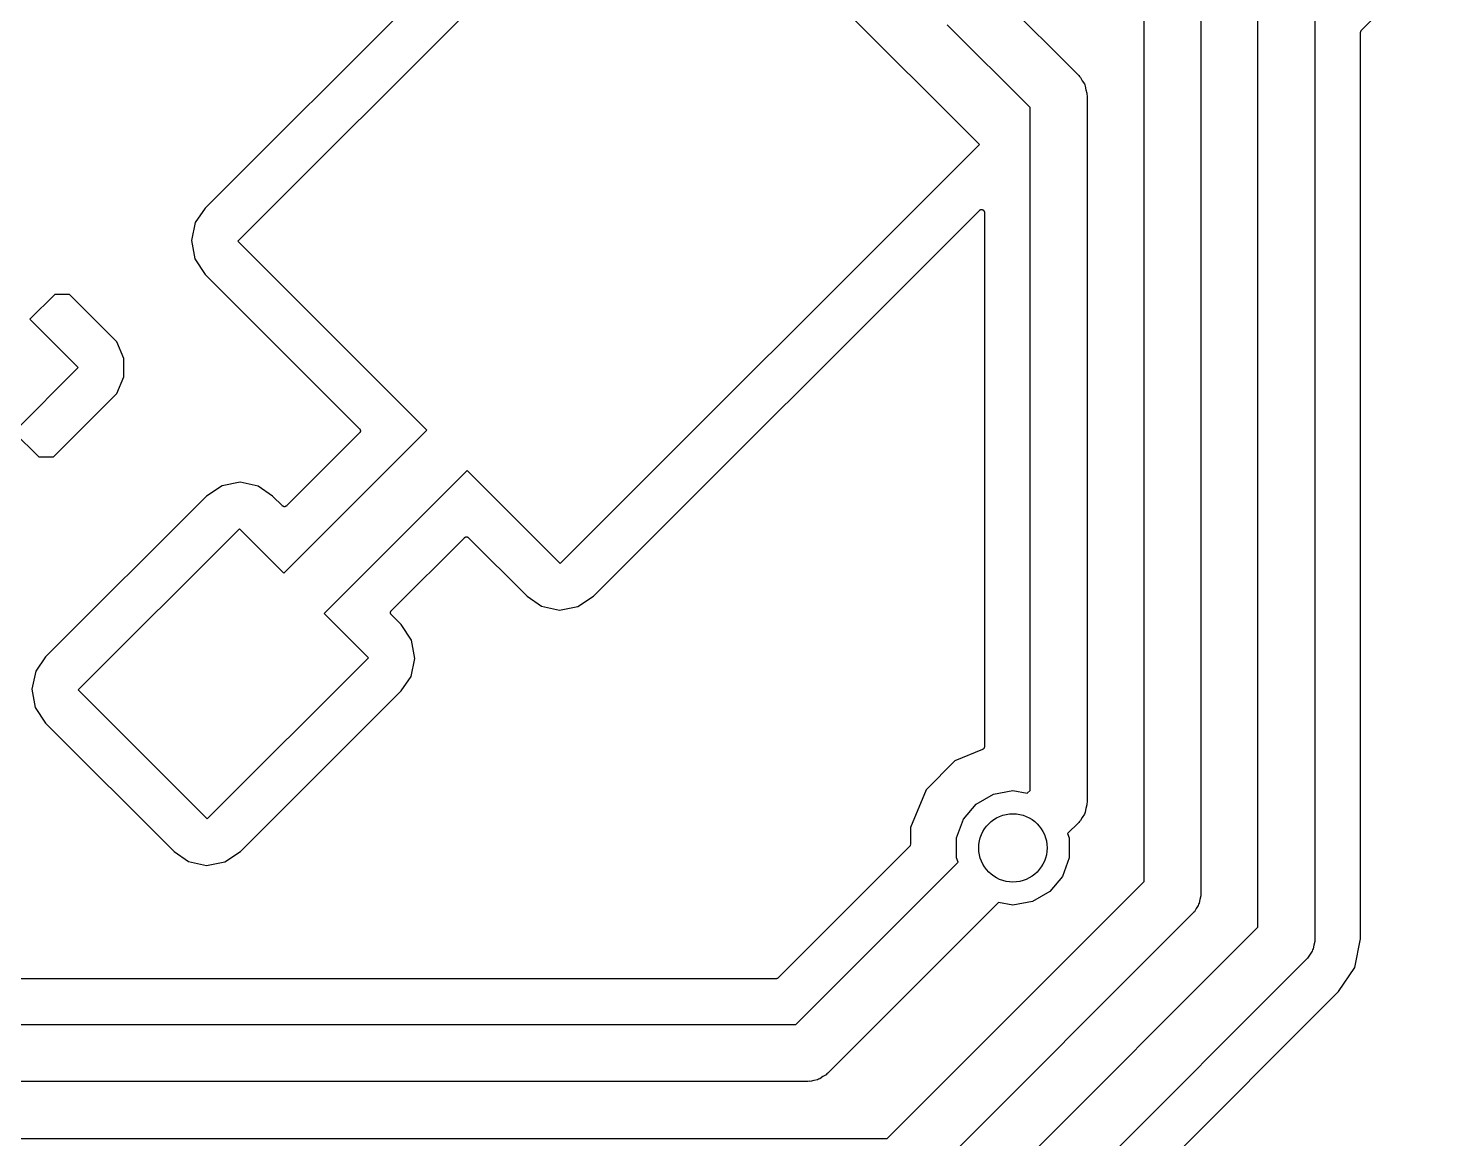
# Model space of a CAD drawing. Extents: x 0.3 to 75.7, y -92.7 to -2.
# Drawn here: x 15.88 to 22.14, y -82.28 to -77.4 of the extents above; entities that cross this region are included whole.
import ezdxf

# ---------------------------------------------------------------- set-up
doc = ezdxf.new("R2010")
doc.units = 0
doc.header["$MEASUREMENT"] = 0
doc.layers.add('BLACK', color=7, linetype='CONTINUOUS')

msp = doc.modelspace()

# ---------------------------------------------------------------- linework, layer by layer
at = {"layer": 'Black'}
for p, q in [((16.8, -78.3385), (18.6385, -76.5)), ((18.316, -76.5338), (16.6565, -78.1932)), ((21.7288, -77.4128), (22.137, -77.0046)), ((20.775, -81.1482), (20.775, -77.0749)), ((21.025, -77.1266), (21.025, -81.2)), ((20.125, -77.2482), (20.4884, -77.6116)), ((19.434, -77.2955), (20.0527, -77.9142)), ((21.275, -81.3482), (21.275, -77.282)), ((21.525, -77.3338), (21.525, -81.4)), ((20.275, -77.7518), (19.9116, -77.3884)), ((21.725, -77.4209), (21.7255, -77.4192)), ((21.7251, -77.4214), (21.725, -77.4209)), ((21.725, -77.422), (21.7251, -77.4214)), ((21.725, -81.3987), (21.725, -77.422)), ((21.7255, -77.4192), (21.7258, -77.4175)), ((21.7258, -77.4175), (21.7261, -77.417)), ((21.7261, -77.417), (21.7262, -77.4165)), ((21.7262, -77.4165), (21.7272, -77.4151)), ((21.7272, -77.4151), (21.728, -77.4136)), ((21.728, -77.4136), (21.7285, -77.4133)), ((21.7285, -77.4133), (21.7288, -77.4128)), ((20.4884, -77.6116), (20.4915, -77.6161)), ((20.4915, -77.6161), (20.4958, -77.6197)), ((20.4958, -77.6197), (20.5039, -77.6338)), ((20.5039, -77.6338), (20.5133, -77.6472)), ((20.5133, -77.6472), (20.5147, -77.6525)), ((20.5147, -77.6525), (20.5175, -77.6572)), ((20.5175, -77.6572), (20.5203, -77.6733)), ((20.5203, -77.6733), (20.5245, -77.6891)), ((20.5245, -77.6891), (20.524, -77.6946)), ((20.275, -80.7482), (20.275, -77.7518)), ((20.524, -77.6946), (20.525, -77.7)), ((20.525, -77.7), (20.525, -80.8)), ((20.0527, -77.9142), (18.2142, -79.7527)), ((16.6565, -78.1932), (16.6133, -78.2565)), ((18.3595, -79.8961), (20.0528, -78.2028)), ((20.0528, -78.2028), (20.0542, -78.2019)), ((20.0542, -78.2019), (20.0555, -78.2008)), ((20.0555, -78.2008), (20.056, -78.2006)), ((20.056, -78.2006), (20.0565, -78.2003)), ((20.0565, -78.2003), (20.0581, -78.1998)), ((20.0581, -78.1998), (20.0597, -78.1992)), ((20.0597, -78.1992), (20.0603, -78.1992)), ((20.0603, -78.1992), (20.0609, -78.1991)), ((20.0609, -78.1991), (20.0626, -78.1992)), ((20.0626, -78.1992), (20.0643, -78.1992)), ((20.0643, -78.1992), (20.0648, -78.1994)), ((20.0648, -78.1994), (20.0654, -78.1995)), ((20.0654, -78.1995), (20.0669, -78.2002)), ((20.0669, -78.2002), (20.0685, -78.2008)), ((20.0685, -78.2008), (20.0689, -78.2011)), ((20.0689, -78.2011), (20.0695, -78.2014)), ((20.0695, -78.2014), (20.0707, -78.2026)), ((20.0707, -78.2026), (20.072, -78.2037)), ((20.072, -78.2037), (20.0722, -78.2042)), ((20.0722, -78.2042), (20.0726, -78.2046)), ((20.0726, -78.2046), (20.0734, -78.2061)), ((20.0734, -78.2061), (20.0742, -78.2076)), ((20.0742, -78.2076), (20.0743, -78.2082)), ((20.0743, -78.2082), (20.0746, -78.2087)), ((20.0746, -78.2087), (20.0747, -78.2104)), ((20.0747, -78.2104), (20.075, -78.212)), ((20.075, -78.212), (20.075, -80.5561)), ((16.6133, -78.2565), (16.5961, -78.3357)), ((16.5961, -78.3357), (16.6111, -78.4152)), ((17.6288, -79.1672), (16.8, -78.3385)), ((16.6111, -78.4152), (16.6566, -78.4838)), ((16.6566, -78.4838), (17.3338, -79.161)), ((15.997, -78.5716), (15.8879, -78.6808)), ((16.0616, -78.5716), (15.997, -78.5716)), ((16.2696, -78.7796), (16.0616, -78.5716)), ((15.8879, -78.6808), (16.1, -78.8929)), ((16.3, -78.8531), (16.2696, -78.7796)), ((16.3, -78.9327), (16.3, -78.8531)), ((16.1, -78.8929), (15.8172, -79.1757)), ((16.2696, -79.0062), (16.3, -78.9327)), ((15.9908, -79.2849), (16.2696, -79.0062)), ((15.8172, -79.1757), (15.9263, -79.2849)), ((17.0016, -79.7945), (17.6288, -79.1672)), ((17.3338, -79.1794), (17.0137, -79.4995)), ((17.3338, -79.161), (17.3344, -79.1619)), ((17.3344, -79.1785), (17.3338, -79.1794)), ((17.3344, -79.1619), (17.3352, -79.1627)), ((17.3352, -79.1777), (17.3344, -79.1785)), ((17.3352, -79.1627), (17.3357, -79.1638)), ((17.3357, -79.1766), (17.3352, -79.1777)), ((17.3357, -79.1638), (17.3364, -79.1647)), ((17.3364, -79.1757), (17.3357, -79.1766)), ((17.3364, -79.1647), (17.3367, -79.1658)), ((17.3367, -79.1746), (17.3364, -79.1757)), ((17.3367, -79.1658), (17.3371, -79.1668)), ((17.3371, -79.1736), (17.3367, -79.1746)), ((17.3371, -79.1668), (17.3372, -79.168)), ((17.3372, -79.1724), (17.3371, -79.1736)), ((17.3372, -79.168), (17.3375, -79.1691)), ((17.3375, -79.1713), (17.3372, -79.1724)), ((17.3375, -79.1691), (17.3374, -79.1702)), ((17.3374, -79.1702), (17.3375, -79.1713)), ((15.9263, -79.2849), (15.9908, -79.2849)), ((17.8055, -79.344), (17.1783, -79.9712)), ((18.2142, -79.7527), (17.8055, -79.344)), ((16.7304, -79.4111), (16.6618, -79.4565)), ((16.8099, -79.3961), (16.7304, -79.4111)), ((16.8891, -79.4133), (16.8099, -79.3961)), ((16.9523, -79.4565), (16.8891, -79.4133)), ((16.6618, -79.4565), (15.9565, -80.1619)), ((16.9953, -79.4995), (16.9523, -79.4565)), ((16.9962, -79.5001), (16.9953, -79.4995)), ((16.9971, -79.5009), (16.9962, -79.5001)), ((16.9981, -79.5014), (16.9971, -79.5009)), ((16.999, -79.5021), (16.9981, -79.5014)), ((17.0001, -79.5024), (16.999, -79.5021)), ((17.0011, -79.5028), (17.0001, -79.5024)), ((17.0023, -79.5029), (17.0011, -79.5028)), ((17.0034, -79.5032), (17.0023, -79.5029)), ((17.0045, -79.5031), (17.0034, -79.5032)), ((17.0056, -79.5032), (17.0045, -79.5031)), ((17.0067, -79.5029), (17.0056, -79.5032)), ((17.0079, -79.5028), (17.0067, -79.5029)), ((17.0089, -79.5024), (17.0079, -79.5028)), ((17.01, -79.5021), (17.0089, -79.5024)), ((17.0109, -79.5014), (17.01, -79.5021)), ((17.012, -79.5009), (17.0109, -79.5014)), ((17.0128, -79.5001), (17.012, -79.5009)), ((17.0137, -79.4995), (17.0128, -79.5001)), ((16.1, -80.3071), (16.8071, -79.6)), ((16.8071, -79.6), (17.0016, -79.7945)), ((17.4733, -79.9591), (17.7934, -79.639)), ((17.7934, -79.639), (17.7943, -79.6384)), ((17.7943, -79.6384), (17.7951, -79.6376)), ((17.7951, -79.6376), (17.7962, -79.6371)), ((17.7962, -79.6371), (17.7971, -79.6364)), ((17.7971, -79.6364), (17.7982, -79.6361)), ((17.7982, -79.6361), (17.7992, -79.6356)), ((17.7992, -79.6356), (17.8004, -79.6355)), ((17.8004, -79.6355), (17.8015, -79.6352)), ((17.8015, -79.6352), (17.8026, -79.6353)), ((17.8026, -79.6353), (17.8037, -79.6352)), ((17.8037, -79.6352), (17.8048, -79.6355)), ((17.8048, -79.6355), (17.806, -79.6356)), ((17.806, -79.6356), (17.807, -79.6361)), ((17.807, -79.6361), (17.8081, -79.6364)), ((17.8081, -79.6364), (17.809, -79.6371)), ((17.809, -79.6371), (17.8101, -79.6376)), ((17.8101, -79.6376), (17.8109, -79.6384)), ((17.8109, -79.6384), (17.8118, -79.639)), ((17.8118, -79.639), (18.069, -79.8962)), ((18.069, -79.8962), (18.1322, -79.9394)), ((18.1322, -79.9394), (18.2114, -79.9566)), ((18.2114, -79.9566), (18.2909, -79.9416)), ((18.2909, -79.9416), (18.3595, -79.8961)), ((17.1783, -79.9712), (17.3728, -80.1657)), ((17.4696, -79.9671), (17.4699, -79.966)), ((17.4697, -79.9683), (17.4696, -79.9671)), ((17.4696, -79.9694), (17.4697, -79.9683)), ((17.4699, -79.9705), (17.4696, -79.9694)), ((17.4699, -79.966), (17.47, -79.9649)), ((17.47, -79.9716), (17.4699, -79.9705)), ((17.47, -79.9649), (17.4704, -79.9639)), ((17.4704, -79.9727), (17.47, -79.9716)), ((17.4704, -79.9639), (17.4707, -79.9628)), ((17.4707, -79.9738), (17.4704, -79.9727)), ((17.4707, -79.9628), (17.4714, -79.9619)), ((17.4714, -79.9747), (17.4707, -79.9738)), ((17.4714, -79.9619), (17.4719, -79.9608)), ((17.4719, -79.9757), (17.4714, -79.9747)), ((17.4719, -79.9608), (17.4727, -79.96)), ((17.4727, -79.9765), (17.4719, -79.9757)), ((17.4727, -79.96), (17.4733, -79.9591)), ((17.4733, -79.9775), (17.4727, -79.9765)), ((17.5162, -80.0204), (17.4733, -79.9775)), ((17.5617, -80.089), (17.5162, -80.0204)), ((17.5767, -80.1685), (17.5617, -80.089)), ((15.9565, -80.1619), (15.9133, -80.2251)), ((17.3728, -80.1657), (16.6657, -80.8728)), ((17.5595, -80.2477), (17.5767, -80.1685)), ((15.9133, -80.2251), (15.8961, -80.3043)), ((17.5163, -80.3109), (17.5595, -80.2477)), ((15.8961, -80.3043), (15.9111, -80.3838)), ((16.6657, -80.8728), (16.1, -80.3071)), ((16.811, -81.0162), (17.5163, -80.3109)), ((15.9111, -80.3838), (15.9566, -80.4524)), ((15.9566, -80.4524), (16.5205, -81.0163)), ((20.067, -80.5681), (19.9454, -80.6183)), ((20.0677, -80.5676), (20.067, -80.5681)), ((20.0685, -80.5673), (20.0677, -80.5676)), ((20.0696, -80.5664), (20.0685, -80.5673)), ((20.0708, -80.5656), (20.0696, -80.5664)), ((20.0713, -80.565), (20.0708, -80.5656)), ((20.072, -80.5644), (20.0713, -80.565)), ((20.0727, -80.5632), (20.072, -80.5644)), ((20.0735, -80.5621), (20.0727, -80.5632)), ((20.0738, -80.5612), (20.0735, -80.5621)), ((20.0742, -80.5605), (20.0738, -80.5612)), ((20.0745, -80.5591), (20.0742, -80.5605)), ((20.0749, -80.5578), (20.0745, -80.5591)), ((20.075, -80.5561), (20.0748, -80.5569)), ((20.0748, -80.5569), (20.0749, -80.5578)), ((19.9454, -80.6183), (19.8187, -80.7448)), ((19.8187, -80.7448), (19.7501, -80.9101)), ((20.1142, -80.7642), (20.2, -80.749)), ((20.2, -80.749), (20.2631, -80.7602)), ((20.2631, -80.7602), (20.275, -80.7482)), ((19.9827, -80.8745), (20.0387, -80.8078)), ((20.0387, -80.8078), (20.1142, -80.7642)), ((20.5245, -80.8109), (20.5203, -80.8267)), ((20.525, -80.8), (20.524, -80.8054)), ((20.524, -80.8054), (20.5245, -80.8109)), ((19.9529, -80.9564), (19.9827, -80.8745)), ((20.4958, -80.8803), (20.4915, -80.8839)), ((20.5039, -80.8662), (20.4958, -80.8803)), ((20.5133, -80.8528), (20.5039, -80.8662)), ((20.5147, -80.8475), (20.5133, -80.8528)), ((20.5175, -80.8428), (20.5147, -80.8475)), ((20.5203, -80.8267), (20.5175, -80.8428)), ((19.7501, -80.9101), (19.75, -80.985)), ((20.4884, -80.8884), (20.44, -80.9368)), ((20.44, -80.9368), (20.4471, -80.9564)), ((20.4915, -80.8839), (20.4884, -80.8884)), ((19.7462, -80.9942), (19.1692, -81.5712)), ((19.7465, -80.9937), (19.7462, -80.9942)), ((19.747, -80.9933), (19.7465, -80.9937)), ((19.7478, -80.9919), (19.747, -80.9933)), ((19.7488, -80.9905), (19.7478, -80.9919)), ((19.7489, -80.9899), (19.7488, -80.9905)), ((19.7492, -80.9894), (19.7489, -80.9899)), ((19.7495, -80.9878), (19.7492, -80.9894)), ((19.75, -80.9861), (19.7495, -80.9878)), ((19.75, -80.985), (19.7499, -80.9856)), ((19.7499, -80.9856), (19.75, -80.9861)), ((19.9529, -81.0436), (19.9529, -80.9564)), ((20.4471, -80.9564), (20.4471, -81.0436)), ((16.5205, -81.0163), (16.5837, -81.0595)), ((16.5837, -81.0595), (16.6629, -81.0767)), ((16.6629, -81.0767), (16.7424, -81.0617)), ((16.7424, -81.0617), (16.811, -81.0162)), ((19.2482, -81.775), (19.96, -81.0632)), ((19.96, -81.0632), (19.9529, -81.0436)), ((20.4471, -81.0436), (20.4173, -81.1255)), ((20.4173, -81.1255), (20.3613, -81.1922)), ((19.6482, -82.275), (20.775, -81.1482)), ((20.3613, -81.1922), (20.2858, -81.2358)), ((20.1369, -81.2398), (19.3884, -81.9884)), ((20.2, -81.251), (20.1369, -81.2398)), ((20.2858, -81.2358), (20.2, -81.251)), ((21.0133, -81.2528), (21.0039, -81.2662)), ((21.0147, -81.2475), (21.0133, -81.2528)), ((21.0175, -81.2428), (21.0147, -81.2475)), ((21.0203, -81.2267), (21.0175, -81.2428)), ((21.0245, -81.2109), (21.0203, -81.2267)), ((21.025, -81.2), (21.024, -81.2054)), ((21.024, -81.2054), (21.0245, -81.2109)), ((20.9884, -81.2884), (19.7884, -82.4884)), ((20.9915, -81.2839), (20.9884, -81.2884)), ((20.9958, -81.2803), (20.9915, -81.2839)), ((21.0039, -81.2662), (20.9958, -81.2803)), ((19.8482, -82.775), (21.275, -81.3482)), ((21.5175, -81.4428), (21.5147, -81.4475)), ((21.5203, -81.4267), (21.5175, -81.4428)), ((21.5245, -81.4109), (21.5203, -81.4267)), ((21.525, -81.4), (21.524, -81.4054)), ((21.524, -81.4054), (21.5245, -81.4109)), ((21.7, -81.5243), (21.725, -81.3987)), ((21.4884, -81.4884), (19.9884, -82.9884)), ((21.4915, -81.4839), (21.4884, -81.4884)), ((21.4958, -81.4803), (21.4915, -81.4839)), ((21.5039, -81.4662), (21.4958, -81.4803)), ((21.5133, -81.4528), (21.5039, -81.4662)), ((21.5147, -81.4475), (21.5133, -81.4528)), ((21.6289, -81.6307), (21.7, -81.5243)), ((19.16, -81.575), (13.24, -81.575)), ((19.1606, -81.5749), (19.16, -81.575)), ((19.1611, -81.575), (19.1606, -81.5749)), ((19.1628, -81.5745), (19.1611, -81.575)), ((19.1644, -81.5742), (19.1628, -81.5745)), ((19.1649, -81.5739), (19.1644, -81.5742)), ((19.1655, -81.5738), (19.1649, -81.5739)), ((19.1669, -81.5728), (19.1655, -81.5738)), ((19.1684, -81.572), (19.1669, -81.5728)), ((19.1687, -81.5715), (19.1684, -81.572)), ((19.1692, -81.5712), (19.1687, -81.5715)), ((20.1307, -83.1289), (21.6289, -81.6307)), ((15.1, -81.775), (19.2482, -81.775)), ((19.3662, -82.0039), (19.3528, -82.0133)), ((19.3803, -81.9958), (19.3662, -82.0039)), ((19.3839, -81.9915), (19.3803, -81.9958)), ((19.3884, -81.9884), (19.3839, -81.9915)), ((19.3, -82.025), (15.1, -82.025)), ((19.3054, -82.024), (19.3, -82.025)), ((19.3109, -82.0245), (19.3054, -82.024)), ((19.3267, -82.0203), (19.3109, -82.0245)), ((19.3428, -82.0175), (19.3267, -82.0203)), ((19.3475, -82.0147), (19.3428, -82.0175)), ((19.3528, -82.0133), (19.3475, -82.0147)), ((15.7, -82.275), (19.6482, -82.275))]:
    msp.add_line(p, q, dxfattribs=at)
msp.add_circle((20.2, -81), 0.15, dxfattribs=at)

doc.saveas('drawing.dxf')
